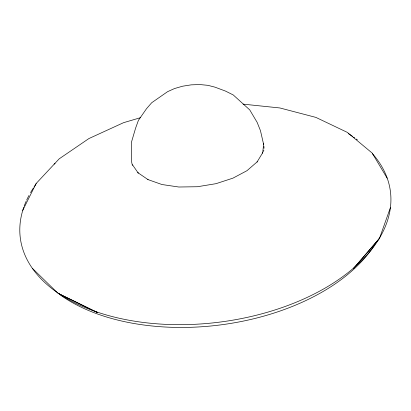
<?xml version="1.0" encoding="UTF-8"?>
<svg xmlns="http://www.w3.org/2000/svg" width="411" height="411" viewBox="0 0 411 411"><rect width="100%" height="100%" fill="white"/><g stroke="black" fill="none" stroke-linecap="round" stroke-linejoin="round"><path stroke-width="0.62" d="M263.713 143.732L262.634 153.128L262.814 152.517L257.055 162.026L257.229 161.79L246.97 170.693L232.986 178.127L216.032 183.671L197.414 186.733L178.816 187.015L161.96 184.529L147.832 179.54L148.073 179.643L137.829 172.656L138.25 173.098L132.45 164.729M379.523 238.257L390.383 207.694M36.081 183.568L59.179 158.846L88.858 138.584L123.562 122.678L140.69 117.623M22.718 210.432L36.194 183.332M353.362 268.655L379.086 238.755M353.594 268.486L379.353 238.539M243.065 104.142L279.891 107.965L315.879 117.392L347.352 132.393L372.119 153.026M58.311 293.439L97.736 312.699M97.505 312.607L58.023 293.315L32.32 268.275M372.274 153.257L387.141 178.163M263.677 144.626L260.451 130.636L257.158 122.396L249.734 109.891L233.253 94.951L225.418 91.052L214.953 87.153L207.915 85.334L199.838 84.553L191.233 84.851L182.638 86.202L174.572 88.529L167.549 91.694L151.716 102.714L146.511 108.704L138.399 120.377L135.599 128.134L131.33 142.627L131.638 157.387A66.603 35.176 -7.1 0 0 132.429 165.335M263.939 146.45A66.603 35.176 -7.1 0 1 263.975 148.314M263.821 150.205A66.603 35.176 -7.1 0 1 263.615 151.474M263.487 143.434A66.603 35.176 -7.1 0 1 263.728 144.631M372.515 153.76A186.512 108.299 -7.1 0 1 227.668 320.991A186.512 108.299 -7.1 0 1 23.807 207.17M24.228 205.993A186.512 108.299 -7.1 0 1 26.124 201.303M26.648 200.136A186.512 108.299 -7.1 0 1 28.94 195.513M30.522 192.661A186.512 108.299 -7.1 0 1 33.276 188.171M34.005 187.067A186.512 108.299 -7.1 0 1 35.896 184.339M54.088 164.148A186.512 108.299 -7.1 0 1 55.064 163.27M348.204 133.549A186.512 108.299 -7.1 0 1 352.597 136.416M353.671 137.161A186.512 108.299 -7.1 0 1 354.734 137.911M356.316 139.057A186.512 108.299 -7.1 0 1 357.349 139.832M375.931 242.618A182.212 106.68 -7.1 0 1 231.095 323.354A182.212 106.68 -7.1 0 1 59.785 294.579"/></g></svg>
